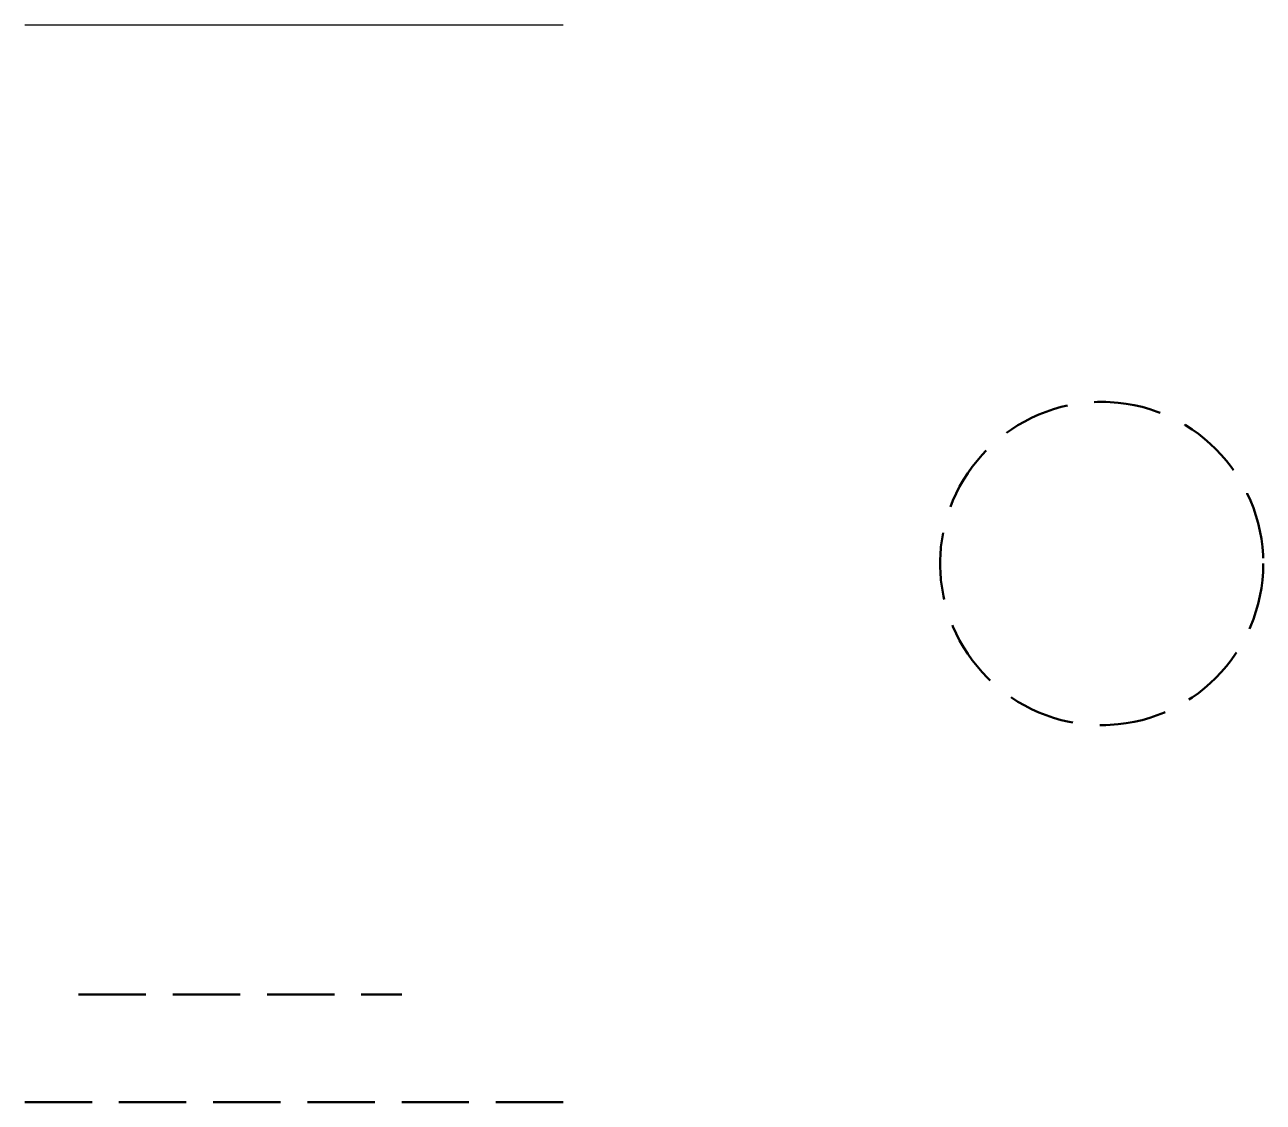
# Model space of a CAD drawing. Header units: millimetres. Extents: x 0 to 230, y 0 to 200.
import ezdxf

# ---------------------------------------------------------------- set-up
doc = ezdxf.new("R2010")
doc.units = ezdxf.units.MM
doc.linetypes.add('HIDDEN', pattern=[7, 5, -2])
doc.layers.add('LOCKED', color=7, linetype='Continuous')
doc.layers.add('SOURCE', color=7, linetype='Continuous')

msp = doc.modelspace()

# ---------------------------------------------------------------- linework, layer by layer
at = {"layer": 'LOCKED', "color": 4}
msp.add_line((0, 200), (100, 200), dxfattribs=at)
at = {"layer": 'SOURCE', "color": 1, "linetype": 'HIDDEN', "lineweight": 50, "ltscale": 2.5, "transparency": 33554585}
for p, q in [((10, 20), (70, 20)), ((0, 0), (100, 0))]:
    msp.add_line(p, q, dxfattribs=at)
msp.add_circle((200, 100), 30, dxfattribs=at)

doc.saveas('drawing.dxf')
